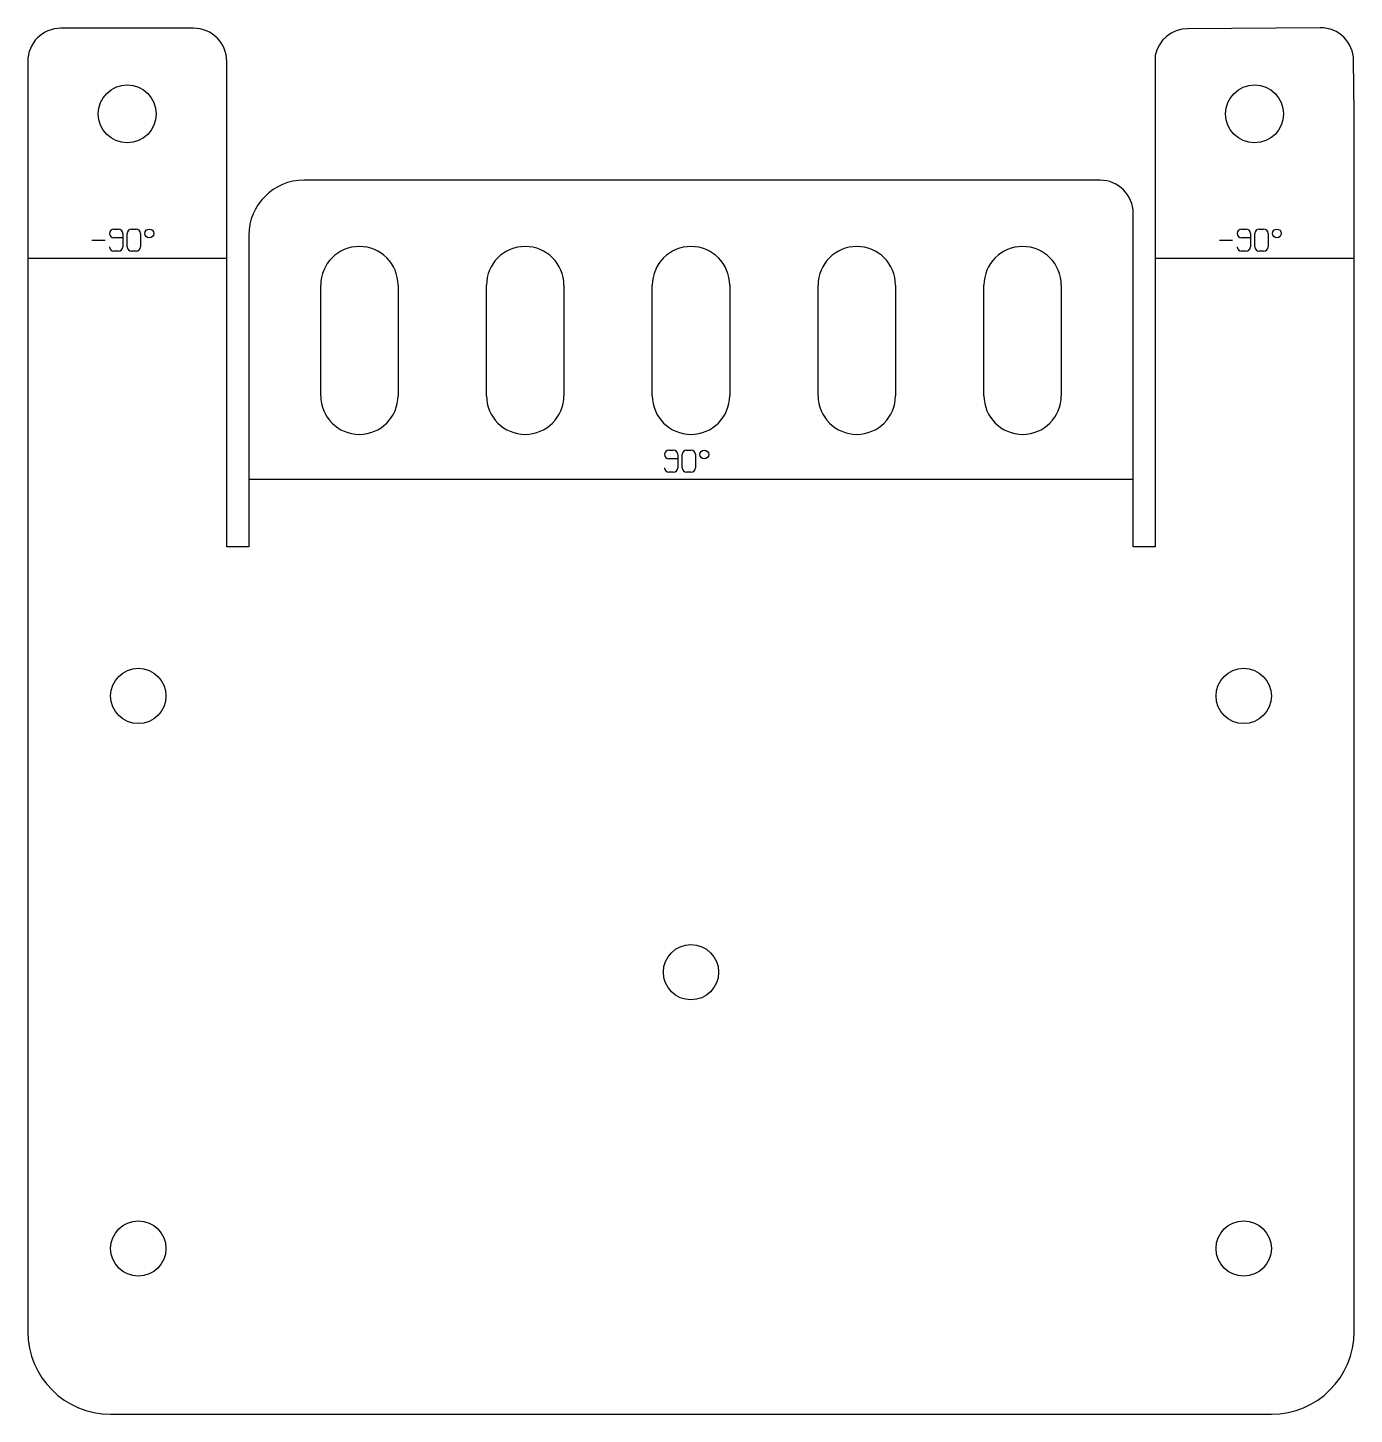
# Model space of a CAD drawing. Header units: millimetres. Extents: x 0 to 120, y 0 to 125.
import ezdxf

# ---------------------------------------------------------------- set-up
doc = ezdxf.new("R2010")
doc.units = ezdxf.units.MM
for name, color, linetype in [('HandleBase_Unfold_Sketch', 7, 'CONTINUOUS'), ('HandleBase_Unfold_Sketch_Bend_Labels', 7, 'CONTINUOUS'), ('HandleBase_Unfold_Sketch_Bends', 7, 'CONTINUOUS'), ('HandleBase_Unfold_Sketch_Holes', 7, 'CONTINUOUS'), ('HandleBase_Unfold_Sketch_Internal', 7, 'CONTINUOUS')]:
    doc.layers.add(name, color=color, linetype=linetype)

msp = doc.modelspace()

# ---------------------------------------------------------------- linework, layer by layer
at = {"layer": 'HandleBase_Unfold_Sketch'}
for p, q in [((15, 125.42), (3, 125.42)), ((116.92, 125.46), (104.92, 125.37)), ((0, 122.42), (0, 108.67)), ((18, 108.67), (18, 122.42)), ((102, 122.95), (102, 108.67)), ((119.98, 117.74), (119.94, 122.49)), ((120, 117.74), (119.98, 117.74)), ((120, 108.67), (120, 117.74)), ((97, 111.67), (25, 111.67)), ((0, 108.67), (0, 100.5)), ((18, 100.5), (18, 108.67)), ((100, 88.67), (100, 108.67)), ((102, 108.67), (102, 100.5)), ((120, 100.5), (120, 108.67)), ((20, 106.67), (20, 88.67)), ((0, 100.5), (0, 7.5)), ((18, 78.5), (18, 100.5)), ((102, 100.5), (102, 78.5)), ((120, 7.5), (120, 100.5)), ((20, 88.67), (20, 80.5)), ((100, 80.5), (100, 88.67)), ((20, 80.5), (20, 78.5)), ((100, 78.5), (100, 80.5)), ((20, 78.5), (18, 78.5)), ((102, 78.5), (100, 78.5)), ((7.5, 0), (112.5, 0))]:
    msp.add_line(p, q, dxfattribs=at)
for centre, radius, start, end in [((116.94, 122.46), 3, 0.4389, 90.4389), ((3, 122.42), 3, 90, 180), ((15, 122.42), 3, 0, 90), ((104.94, 122.37), 3, 90.4389, 168.8495), ((25, 106.67), 5, 90, 180), ((97, 108.67), 3, 0, 90), ((7.5, 7.5), 7.5, 180, -90), ((112.5, 7.5), 7.5, -90, 0)]:
    msp.add_arc(centre, radius, start, end, dxfattribs=at)
at = {"layer": 'HandleBase_Unfold_Sketch_Bend_Labels'}
for p, q in [((7.8, 107.25), (8.2, 107.25)), ((8.6, 106.85), (8.6, 105.65)), ((9, 105.65), (9, 106.85)), ((9.4, 107.25), (9.8, 107.25)), ((10.2, 106.85), (10.2, 105.65)), ((109.8, 107.25), (110.2, 107.25)), ((110.6, 106.85), (110.6, 105.65)), ((111, 105.65), (111, 106.85)), ((111.4, 107.25), (111.8, 107.25)), ((112.2, 106.85), (112.2, 105.65)), ((5.8, 106.25), (7, 106.25)), ((8.6, 106.45), (7.8, 106.45)), ((107.8, 106.25), (109, 106.25)), ((110.6, 106.45), (109.8, 106.45)), ((8.2, 105.25), (7.8, 105.25)), ((9.8, 105.25), (9.4, 105.25)), ((110.2, 105.25), (109.8, 105.25)), ((111.8, 105.25), (111.4, 105.25)), ((58, 87.25), (58.4, 87.25)), ((58.8, 86.85), (58.8, 85.65)), ((59.2, 85.65), (59.2, 86.85)), ((59.6, 87.25), (60, 87.25)), ((60.4, 86.85), (60.4, 85.65)), ((58.8, 86.45), (58, 86.45)), ((58.4, 85.25), (58, 85.25)), ((60, 85.25), (59.6, 85.25))]:
    msp.add_line(p, q, dxfattribs=at)
for centre in [(11, 106.85), (113, 106.85), (61.2, 86.85)]:
    msp.add_circle(centre, 0.4, dxfattribs=at)
for centre, start, end in [((7.8, 106.85), 90, -90), ((8.2, 106.85), 0, 90), ((9.4, 106.85), 90, 180), ((9.8, 106.85), 0, 90), ((109.8, 106.85), 90, -90), ((110.2, 106.85), 0, 90), ((111.4, 106.85), 90, 180), ((111.8, 106.85), 0, 90), ((7.8, 105.65), 180, -90), ((8.2, 105.65), -90, 0), ((9.4, 105.65), 180, -90), ((9.8, 105.65), -90, 0), ((109.8, 105.65), 180, -90), ((110.2, 105.65), -90, 0), ((111.4, 105.65), -180, -90), ((111.8, 105.65), -90, 0), ((58, 86.85), 90, -90), ((58.4, 86.85), 0, 90), ((59.6, 86.85), 90, -180), ((60, 86.85), 0, 90), ((58, 85.65), 180, -90), ((58.4, 85.65), -90, 0), ((59.6, 85.65), 180, -90), ((60, 85.65), -90, 0)]:
    msp.add_arc(centre, 0.4, start, end, dxfattribs=at)
at = {"layer": 'HandleBase_Unfold_Sketch_Bends'}
for p, q in [((18, 104.58), (0, 104.58)), ((120, 104.58), (102, 104.58)), ((100, 84.58), (20, 84.58))]:
    msp.add_line(p, q, dxfattribs=at)
at = {"layer": 'HandleBase_Unfold_Sketch_Holes'}
for centre, radius in [((9, 117.67), 2.62), ((110.98, 117.67), 2.62), ((10, 65), 2.5), ((110, 65), 2.5), ((60, 40), 2.5), ((10, 15), 2.5), ((110, 15), 2.5)]:
    msp.add_circle(centre, radius, dxfattribs=at)
at = {"layer": 'HandleBase_Unfold_Sketch_Internal'}
for p, q in [((26.5, 92.17), (26.5, 102.17)), ((33.5, 102.17), (33.5, 92.17)), ((41.5, 92.17), (41.5, 102.17)), ((48.5, 102.17), (48.5, 92.17)), ((56.5, 92.17), (56.5, 102.17)), ((63.5, 102.17), (63.5, 92.17)), ((71.5, 92.17), (71.5, 102.17)), ((78.5, 102.17), (78.5, 92.17)), ((86.5, 92.17), (86.5, 102.17)), ((93.5, 102.17), (93.5, 92.17))]:
    msp.add_line(p, q, dxfattribs=at)
for centre, start, end in [((30, 102.17), 0, 180), ((45, 102.17), 0, 180), ((60, 102.17), 0, 180), ((75, 102.17), 0, 180), ((90, 102.17), 0, 180), ((30, 92.17), 180, -90), ((30, 92.17), -90, 0), ((45, 92.17), 180, -90), ((45, 92.17), -90, 0), ((60, 92.17), 180, -90), ((60, 92.17), -90, 0), ((75, 92.17), -180, -90), ((75, 92.17), -90, 0), ((90, 92.17), -180, -90), ((90, 92.17), -90, 0)]:
    msp.add_arc(centre, 3.5, start, end, dxfattribs=at)

doc.saveas('drawing.dxf')
